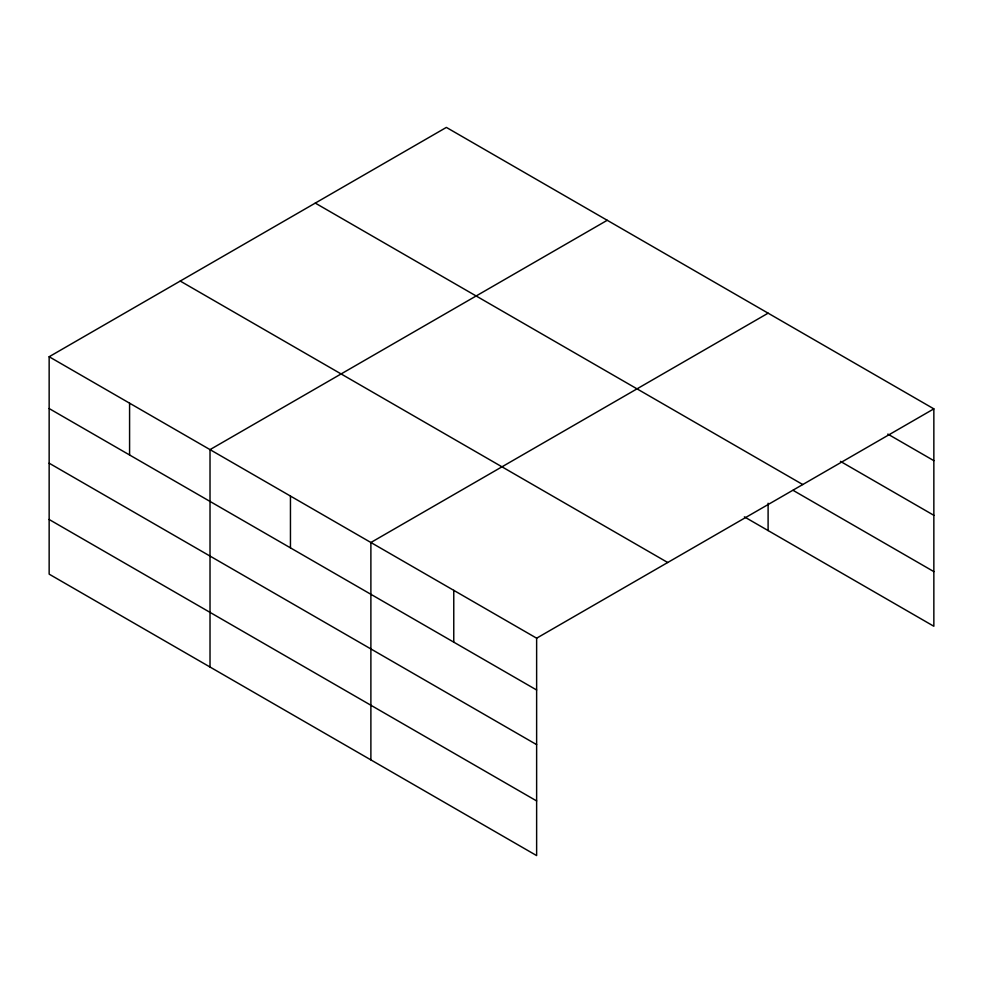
<?xml version="1.0" encoding="UTF-8"?>
<svg xmlns="http://www.w3.org/2000/svg" width="983" height="983" viewBox="0 0 983 983"><rect width="100%" height="100%" fill="white"/><g stroke="black" fill="none" stroke-linecap="round" stroke-linejoin="round"><path stroke-width="1.47" d="M49.15 356.743L536.632 638.188L536.632 855.591L49.15 574.146L49.15 356.743L446.368 127.409L933.85 408.854L933.85 626.257L744.377 516.861M607.236 220.29L210.018 449.624L210.018 667.015M768.104 313.172L370.886 542.505L370.886 759.896M536.632 638.188L933.85 408.854M887.809 434.081L933.85 460.658M840.453 461.383L933.85 515.313M315.285 203.1L802.767 484.545M793.097 490.345L933.85 571.615M180.233 281.064L667.715 562.509M49.15 408.547L536.632 689.992M49.15 463.19L536.632 744.635M49.15 519.491L536.632 800.936M768.104 503.235L768.104 530.562M453.765 590.341L453.765 642.145M290.452 496.059L290.452 547.863M129.584 403.19L129.584 454.994"/></g></svg>
